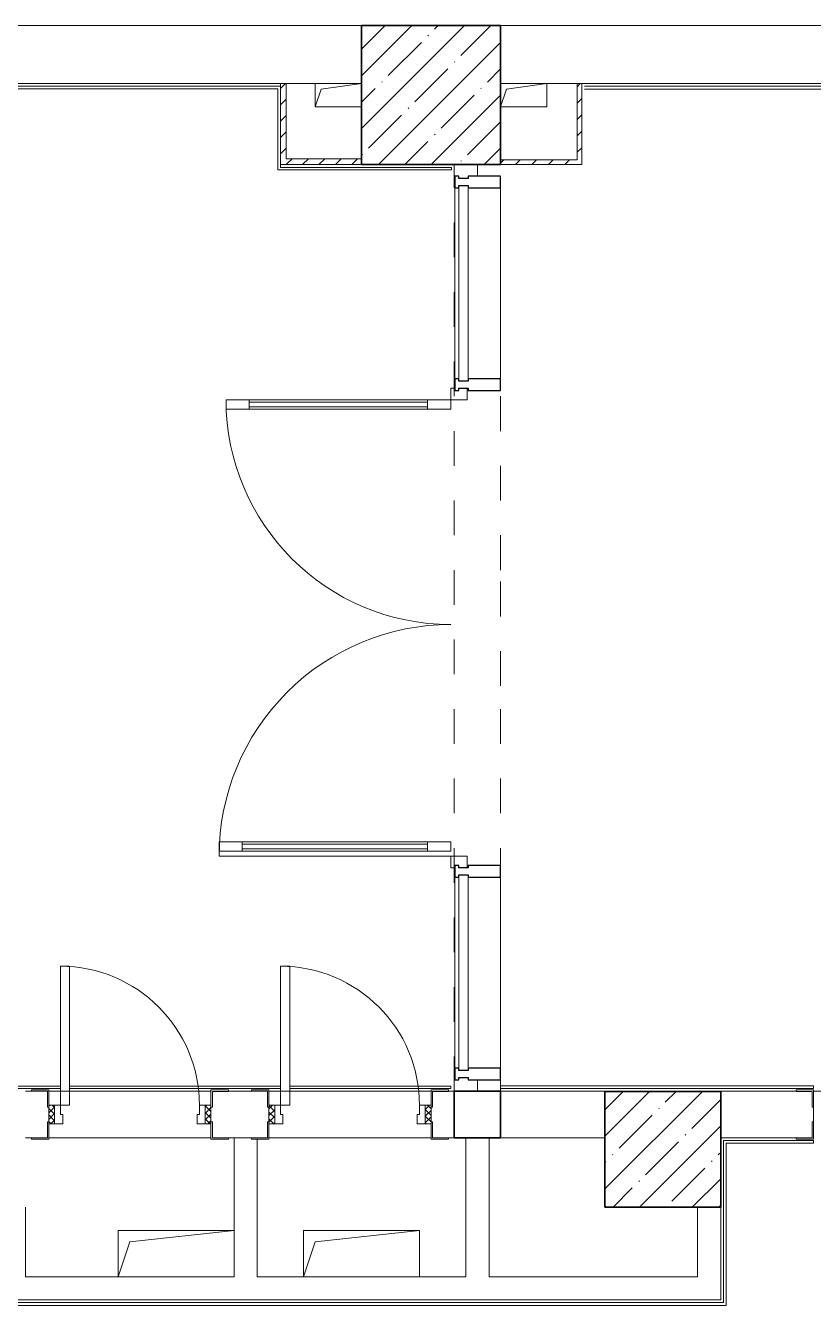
# Model space of a CAD drawing. Header units: millimetres. Extents: x 5993 to 95364, y 94667 to 143522.
# Drawn here: x 44037.9 to 44314.7, y 119165.9 to 119615.5 of the extents above; entities that cross this region are included whole.
import ezdxf

# ---------------------------------------------------------------- set-up
doc = ezdxf.new("R2010")
doc.units = ezdxf.units.MM
doc.linetypes.add('200_ШТРИХ_ш1п0_6_', pattern=[160, 100, -60])
doc.linetypes.add('Штрих короткий', pattern=[300, 150, -150])
for name, color, linetype, lineweight in [('0-2', 7, 'Continuous', 9), ('Двери', 7, 'Continuous', 9), ('Импосты витража', 7, 'Continuous', 9), ('Импосты витража-1', 7, 'Continuous', 25), ('Каркас_Импост', 7, 'Continuous', 13), ('Каркас_Импост-1', 7, 'Continuous', 9), ('Несущие колонны', 7, 'Continuous', 9), ('Несущие колонны-1', 7, 'Continuous', 35), ('Обобщенные модели', 7, 'Continuous', 9), ('Общие ребра', 7, 'Continuous', 9), ('Остекление-1', 7, 'Continuous', 9), ('Открывание-1', 7, 'Continuous', 9), ('Панель', 7, 'Continuous', 13), ('Перекрытия', 7, 'Continuous', 9), ('Перемычка-1', 7, 'Штрих короткий', 9), ('Перемычка_Пунктирные линии-1', 7, '200_ШТРИХ_ш1п0_6_', 9), ('Стены', 7, 'Continuous', 9), ('Стены-1', 7, 'Continuous', 13), ('Элементы узлов', 7, 'Continuous', 9)]:
    doc.layers.add(name, color=color, linetype=linetype, lineweight=lineweight)
doc.layers.add('Штриховка разреза-4', color=7, linetype='Continuous', lineweight=5, true_color=0x0080ff)
doc.layers.add('Штриховка разреза-6', color=1, linetype='Continuous', lineweight=5, true_color=0xff0000)
pattern_1 = [(135, (1951.41, 164.685), (-14.14214, -14.14214), []), (225, (1951.41, 164.685), (14.14214, -14.14214), [])]
pattern_2 = [(45, (-171.384, 164.685), (-14.1421, 14.1421), []), (135, (-171.384, 164.685), (-14.1421, -14.1421), [])]

# ---------------------------------------------------------------- blocks, each defined once
blk = doc.blocks.new('BSC_Колонна _Прямоугольная - 500х500-V41-АИ2_01_План напольных покрытий и плинтусов 1го этажа _Часть 1_')
at = {"layer": 'Несущие колонны'}
h = blk.add_hatch(dxfattribs=at)
h.set_pattern_fill('FP_53', color=256, style=0, pattern_type=2)
h.set_pattern_definition([(45, (-32300, -64750), (-114.04925, 114.04925), []), (45, (-32185.95, -64750), (-114.04925, 114.04925), [201.613, -40.323, 3.353, -36.97])])
h.paths.add_polyline_path([(-250, -250), (250, -250), (250, 250), (-250, 250)], flags=0)
at = {"layer": 'Несущие колонны-1'}
for p, q in [((250, 250), (-250, 250)), ((-250, 250), (-250, -250)), ((250, -250), (250, 250)), ((-250, -250), (250, -250))]:
    blk.add_line(p, q, dxfattribs=at)
blk = doc.blocks.new('BSC_Колонна _Прямоугольная - 600х600-V45-АИ2_01_План напольных покрытий и плинтусов 1го этажа _Часть 1_')
at = {"layer": 'Несущие колонны'}
h = blk.add_hatch(dxfattribs=at)
h.set_pattern_fill('FP_66', color=256, style=0, pattern_type=2)
h.set_pattern_definition([(45, (-31300, -69300), (-114.04925, 114.04925), []), (45, (-31185.95, -69300), (-114.04925, 114.04925), [201.613, -40.323, 3.353, -36.97])])
h.paths.add_polyline_path([(-300, -300), (300, -300), (300, 300), (-300, 300), (-300, 142.3)], flags=0)
at = {"layer": 'Несущие колонны-1'}
for p, q in [((300, 300), (-300, 300)), ((-300, 300), (-300, -300)), ((300, -300), (300, 300)), ((-300, -300), (300, -300))]:
    blk.add_line(p, q, dxfattribs=at)
blk = doc.blocks.new('Дверь_СКБ_1Ст_Внутренняя_ШЕР - СОШ_Д-1__Дв_700x1800h_Технический шкаф ЭОМ и СС_EI30-35204774-АИ2_01_План напольных покрытий и плинтусов 1го этажа _Часть 1_')
at = {"layer": 'Двери'}
h = blk.add_hatch(dxfattribs=at)
h.set_pattern_fill('FP_174', color=256, style=0, pattern_type=2)
h.set_pattern_definition(pattern_1)
h.paths.add_polyline_path([(337.5, -40), (362.5, -40), (362.5, 40), (337.5, 40), (337.5, -31)], flags=0)
at = {"layer": 'Каркас_Импост-1'}
h = blk.add_hatch(dxfattribs=at)
h.set_pattern_fill('FP_175', color=256, style=0, pattern_type=2)
h.set_pattern_definition(pattern_2)
h.paths.add_polyline_path([(-312.5, -40), (-312.5, 40), (-337.5, 40), (-337.5, -40)], flags=0)
at = {"layer": 'Каркас_Импост'}
for p, q in [((-312.5, 40), (-337.5, 40)), ((-337.5, 31), (-337.5, -31)), ((-287.5, 40), (-312.5, 40)), ((-312.5, 40), (-312.5, -40)), ((-312.5, -40), (-312.5, 40)), ((-287.5, 0), (-287.5, 40)), ((-277.5, 0), (-287.5, 0)), ((-277.5, -40), (-277.5, 0)), ((312.5, 0), (302.5, 0)), ((302.5, 0), (302.5, -40)), ((312.5, 40), (312.5, 0)), ((337.5, 40), (312.5, 40)), ((337.5, -40), (337.5, 40)), ((362.5, 40), (337.5, 40)), ((337.5, 40), (337.5, -40)), ((362.5, -31), (362.5, 31)), ((-337.5, -40), (-312.5, -40)), ((-312.5, -40), (-277.5, -40)), ((302.5, -40), (337.5, -40)), ((337.5, -40), (362.5, -40))]:
    blk.add_line(p, q, dxfattribs=at)
at = {"layer": 'Открывание-1'}
blk.add_arc((-287.5, 40), 600, 360, 90, dxfattribs=at)
at = {"layer": 'Панель'}
for p, q in [((-287.5, 640), (-287.5, 40)), ((-247.5, 640), (-287.5, 640)), ((-247.5, 40), (-247.5, 640)), ((-287.5, 40), (-247.5, 40))]:
    blk.add_line(p, q, dxfattribs=at)
blk = doc.blocks.new('Дверь_СКБ_1Ст_Внутренняя_ШЕР - СОШ_Д-1__Дв_700x1800h_Технический шкаф ЭОМ и СС_EI30-27926874-АИ2_01_План напольных покрытий и плинтусов 1го этажа _Часть 1_')
at = {"layer": 'Двери'}
h = blk.add_hatch(dxfattribs=at)
h.set_pattern_fill('FP_174', color=256, style=0, pattern_type=2)
h.set_pattern_definition(pattern_1)
h.paths.add_polyline_path([(362.5, -40), (362.5, 40), (337.5, 40), (337.5, -40)], flags=0)
at = {"layer": 'Каркас_Импост-1'}
h = blk.add_hatch(dxfattribs=at)
h.set_pattern_fill('FP_175', color=256, style=0, pattern_type=2)
h.set_pattern_definition(pattern_2)
h.paths.add_polyline_path([(-312.5, -40), (-312.5, 40), (-337.5, 40), (-337.5, -40)], flags=0)
at = {"layer": 'Каркас_Импост'}
for p, q in [((-312.5, 40), (-337.5, 40)), ((-337.5, 31), (-337.5, -31)), ((-287.5, 40), (-312.5, 40)), ((-312.5, 40), (-312.5, -40)), ((-312.5, -40), (-312.5, 40)), ((-287.5, 0), (-287.5, 40)), ((-277.5, 0), (-287.5, 0)), ((-277.5, -40), (-277.5, 0)), ((312.5, 0), (302.5, 0)), ((302.5, 0), (302.5, -40)), ((312.5, 40), (312.5, 0)), ((337.5, 40), (312.5, 40)), ((337.5, -40), (337.5, 40)), ((362.5, 40), (337.5, 40)), ((337.5, 40), (337.5, -40)), ((362.5, -31), (362.5, 31)), ((-337.5, -40), (-312.5, -40)), ((-312.5, -40), (-277.5, -40)), ((302.5, -40), (337.5, -40)), ((337.5, -40), (362.5, -40))]:
    blk.add_line(p, q, dxfattribs=at)
at = {"layer": 'Открывание-1'}
blk.add_arc((-287.5, 40), 600, 360, 90, dxfattribs=at)
at = {"layer": 'Панель'}
for p, q in [((-287.5, 640), (-287.5, 40)), ((-247.5, 640), (-287.5, 640)), ((-247.5, 40), (-247.5, 640)), ((-287.5, 40), (-247.5, 40))]:
    blk.add_line(p, q, dxfattribs=at)
blk = doc.blocks.new('Фахверк_СКБ_Уголок - 200_4010-27904266-АИ2_01_План напольных покрытий и плинтусов 1го этажа _Часть 1_')
at = {"layer": 'Обобщенные модели'}
for p, q in [((125, 156), (50, 156)), ((50, 156), (50, 150)), ((50, 150), (119, 150)), ((119, 150), (119, 81)), ((125, 81), (125, 156)), ((119, 81), (125, 81)), ((125, 19), (119, 19)), ((119, 19), (119, -50)), ((125, -56), (125, 19)), ((119, -50), (50, -50)), ((50, -50), (50, -56)), ((50, -56), (125, -56))]:
    blk.add_line(p, q, dxfattribs=at)
blk = doc.blocks.new('Фахверк_СКБ_Уголок - 200_4010_1-27904896-АИ2_01_План напольных покрытий и плинтусов 1го этажа _Часть 1_')
at = {"layer": 'Обобщенные модели'}
for p, q in [((200, 156), (125, 156)), ((125, 156), (125, 81)), ((131, 81), (131, 150)), ((131, 150), (200, 150)), ((200, 150), (200, 156)), ((125, 81), (131, 81)), ((131, 19), (125, 19)), ((125, 19), (125, -56)), ((131, -50), (131, 19)), ((200, -50), (131, -50)), ((200, -56), (200, -50)), ((125, -56), (200, -56))]:
    blk.add_line(p, q, dxfattribs=at)
blk = doc.blocks.new('Фахверк_СКБ_Уголок - 200_4010-27904286-АИ2_01_План напольных покрытий и плинтусов 1го этажа _Часть 1_')
at = {"layer": 'Обобщенные модели'}
for p, q in [((200, 156), (125, 156)), ((125, 156), (125, 81)), ((131, 81), (131, 150)), ((131, 150), (200, 150)), ((200, 150), (200, 156)), ((125, 81), (131, 81)), ((131, 19), (125, 19)), ((125, 19), (125, -56)), ((131, -50), (131, 19)), ((200, -50), (131, -50)), ((200, -56), (200, -50)), ((125, -56), (200, -56))]:
    blk.add_line(p, q, dxfattribs=at)
blk = doc.blocks.new('Дверь_Витражная_СКБ_2Ст2 - ДВВ_ДАО_СОШ_Коридор_отсек-35586415-АИ2_01_План напольных покрытий и плинтусов 1го этажа _Часть 1_')
at = {"layer": 'Двери'}
for p, q in [((-985, -1005), (-985, -35)), ((985, -1035), (985, -35))]:
    blk.add_line(p, q, dxfattribs=at)
for centre, radius, start, end in [((-985, -35), 970, 270, 0), ((985, -35), 1000, 180, 270)]:
    blk.add_arc(centre, radius, start, end, dxfattribs=at)
at = {"layer": 'Элементы узлов'}
for p, q in [((-1035, 35), (-985, 35)), ((-985, 35), (-1035, 35)), ((-985, 35), (-985, -35)), ((-985, -35), (-985, 35)), ((1035, 35), (985, 35)), ((985, 35), (985, -35)), ((1035, 35), (985, 35)), ((985, 35), (985, -35)), ((-1035, -35), (-1035, -17)), ((-1035, -17), (-1035, -35)), ((-985, -35), (-1035, -35)), ((-1035, -35), (-985, -35)), ((-945, -35), (-985, -35)), ((-985, -1005), (-985, -35)), ((-945, -35), (-985, -35)), ((-985, -35), (-985, -1005)), ((-945, -1005), (-945, -35)), ((-945, -1005), (-945, -35)), ((923, -35), (963, -35)), ((923, -1035), (923, -35)), ((923, -35), (923, -1035)), ((963, -35), (923, -35)), ((963, -1035), (963, -35)), ((963, -1035), (963, -35)), ((985, -35), (1035, -35)), ((985, -35), (1035, -35)), ((1035, -35), (1035, -17)), ((1035, -35), (1035, -17)), ((-985, -135), (-945, -135)), ((-975, -905), (-975, -135)), ((-955, -905), (-955, -135)), ((963, -135), (923, -135)), ((933, -935), (933, -135)), ((953, -935), (953, -135)), ((-985, -905), (-945, -905)), ((963, -935), (923, -935)), ((-985, -1005), (-945, -1005)), ((-985, -1005), (-945, -1005)), ((963, -1035), (923, -1035)), ((923, -1035), (963, -1035))]:
    blk.add_line(p, q, dxfattribs=at)
blk = doc.blocks.new('PNS_Панель прямоугольная2 - Нр_Стекло - 40мм-26940512-АИ2_01_План напольных покрытий и плинтусов 1го этажа _Часть 1_')
at = {"layer": 'Остекление-1'}
for p, q in [((-412.5, 40), (412.5, 40)), ((-422.5, 0), (422.5, 0)), ((412.5, 0), (-412.5, 0))]:
    blk.add_line(p, q, dxfattribs=at)
blk = doc.blocks.new('Прямоугольный импост - Импост структурный с накладкой - 180мм-26944798-АИ2_01_План напольных покрытий и плинтусов 1го этажа _Часть 1_')
at = {"layer": 'Импосты витража-1'}
for p, q in [((-25, 0), (-25, 17)), ((-25, 17), (25, 17)), ((-15, 0), (-25, 0)), ((-15, -40), (-15, 0)), ((25, 0), (15, 0)), ((15, 0), (15, -40)), ((25, 17), (25, 0)), ((-25, -180), (-25, -40)), ((-25, -40), (-15, -40)), ((15, -40), (25, -40)), ((25, -40), (25, -180)), ((25, -180), (-25, -180))]:
    blk.add_line(p, q, dxfattribs=at)
blk = doc.blocks.new('Прямоугольный импост - Импост структурный с накладкой - 180мм-23818297-АИ2_01_План напольных покрытий и плинтусов 1го этажа _Часть 1_')
at = {"layer": 'Импосты витража'}
for p, q in [((31403, 65100), (31403, 65925)), ((31600, 65100), (31600, 65925))]:
    blk.add_line(p, q, dxfattribs=at)
blk = doc.blocks.new('Прямоугольный импост - Импост структурный с накладкой - 180мм-26943387-АИ2_01_План напольных покрытий и плинтусов 1го этажа _Часть 1_')
at = {"layer": 'Импосты витража-1'}
for p, q in [((-25, 0), (-25, 17)), ((-25, 17), (25, 17)), ((-15, 0), (-25, 0)), ((-15, -40), (-15, 0)), ((25, 0), (15, 0)), ((15, 0), (15, -40)), ((25, 17), (25, 0)), ((-25, -180), (-25, -40)), ((-25, -40), (-15, -40)), ((15, -40), (25, -40)), ((25, -40), (25, -180)), ((25, -180), (-25, -180))]:
    blk.add_line(p, q, dxfattribs=at)
blk = doc.blocks.new('АР_Перемычка - АР_Перемычка-35205351-АИ2_01_План напольных покрытий и плинтусов 1го этажа _Часть 1_')
at = {"layer": 'Обобщенные модели'}
blk.add_line((0, -100), (9, -100), dxfattribs=at)
at = {"layer": 'Перемычка_Пунктирные линии-1'}
for p, q in [((0, 100), (700, 100)), ((0, -31), (0, 31)), ((700, 31), (700, -31)), ((0, -100), (700, -100))]:
    blk.add_line(p, q, dxfattribs=at)
blk = doc.blocks.new('АР_Перемычка - АР_Перемычка-27927451-АИ2_01_План напольных покрытий и плинтусов 1го этажа _Часть 1_')
at = {"layer": 'Обобщенные модели'}
blk.add_line((0, -100), (9, -100), dxfattribs=at)
at = {"layer": 'Перемычка_Пунктирные линии-1'}
for p, q in [((0, 100), (700, 100)), ((0, -31), (0, 31)), ((700, 31), (700, -31)), ((0, -100), (700, -100))]:
    blk.add_line(p, q, dxfattribs=at)
blk = doc.blocks.new('AR_Отверстие прямоугольное _в плите_ - AR_Отверстие прямоугольное _в плите_-30229432-АИ2_01_План напольных покрытий и плинтусов 1го этажа _Часть 1_')
at = {"layer": 'Обобщенные модели'}
for p, q in [((250, 100), (-250, 100)), ((-250, 100), (-250, -100)), ((-200, 50), (250, 100)), ((-250, -100), (-200, 50))]:
    blk.add_line(p, q, dxfattribs=at)
blk = doc.blocks.new('AR_Отверстие прямоугольное _в плите_ - AR_Отверстие прямоугольное _в плите_-V214-АИ2_01_План напольных покрытий и плинтусов 1го этажа _Часть 1_')
at = {"layer": 'Обобщенные модели'}
for p, q in [((250, 100), (-250, 100)), ((-250, 100), (-250, -100)), ((-200, 50), (250, 100)), ((250, -100), (250, 100)), ((-250, -100), (-200, 50))]:
    blk.add_line(p, q, dxfattribs=at)
blk = doc.blocks.new('AR_Отверстие прямоугольное _в плите_ - AR_Отверстие прямоугольное _в плите_-V263-АИ2_01_План напольных покрытий и плинтусов 1го этажа _Часть 1_')
at = {"layer": 'Обобщенные модели'}
for p, q in [((-100, 50), (-100, -50)), ((-100, -50), (-75, 25)), ((-75, 25), (100, 50)), ((-100, -50), (100, -50))]:
    blk.add_line(p, q, dxfattribs=at)
blk = doc.blocks.new('AR_Отверстие прямоугольное _в плите_ - AR_Отверстие прямоугольное _в плите_-V242-АИ2_01_План напольных покрытий и плинтусов 1го этажа _Часть 1_')
at = {"layer": 'Обобщенные модели'}
for p, q in [((-100, -50), (-75, 25)), ((-75, 25), (100, 50)), ((100, -50), (100, 50)), ((-100, -50), (100, -50))]:
    blk.add_line(p, q, dxfattribs=at)
blk = doc.blocks.new('BSC_Колонна _Прямоугольная1 - 200х200 _металл_-35201515-АИ2_01_План напольных покрытий и плинтусов 1го этажа _Часть 1_')
at = {"layer": 'Несущие колонны-1'}
for p, q in [((100, 100), (-100, 100)), ((-100, 100), (-100, -100)), ((100, -100), (100, 100)), ((-100, -100), (100, -100))]:
    blk.add_line(p, q, dxfattribs=at)
blk = doc.blocks.new('Проем_Дверь_Прямоугольный - 4000х2800h_витражные проемы-35291955-АИ2_01_План напольных покрытий и плинтусов 1го этажа _Часть 1_')
at = {"layer": 'Перемычка-1'}
for p, q in [((-250, 100), (-2000, 100)), ((250, 100), (-250, 100)), ((2000, 100), (250, 100)), ((2000, -100), (-2000, -100))]:
    blk.add_line(p, q, dxfattribs=at)

msp = doc.modelspace()

# ---------------------------------------------------------------- linework, layer by layer
at = {"layer": 'Общие ребра'}
msp.add_line((44117.27, 119224.8), (44111.16, 119224.8), dxfattribs=at)
at = {"layer": 'Перекрытия'}
for p, q in [((44196.63, 119566.66), (44196.63, 119562.59)), ((44196.63, 119245.15), (44196.63, 119241.08)), ((44453.02, 119241.08), (44314.65, 119241.08))]:
    msp.add_line(p, q, dxfattribs=at)
at = {"layer": 'Стены'}
for p, q in [((43913.54, 119594.17), (44127.44, 119594.17)), ((44126.55, 119593.28), (43913.54, 119593.28)), ((44126.55, 119564.79), (44126.55, 119593.28)), ((44234.23, 119594.17), (44411.35, 119594.17)), ((44410.37, 119593.2), (44234.23, 119593.2)), ((44127.44, 119566.66), (44127.44, 119565.69)), ((44127.44, 119565.69), (44187.51, 119565.69)), ((44187.51, 119564.79), (44187.51, 119565.69)), ((44187.51, 119564.79), (44126.55, 119564.79)), ((43939.42, 119242.95), (44050.12, 119242.95)), ((44050.12, 119242.06), (43939.42, 119242.06)), ((44053.37, 119242.95), (44127.44, 119242.95)), ((44127.44, 119242.06), (44053.37, 119242.06)), ((44130.7, 119242.95), (44187.27, 119242.95)), ((44187.27, 119242.06), (44130.7, 119242.06)), ((44187.27, 119242.06), (44187.27, 119242.95)), ((44204.77, 119243.03), (44314.65, 119243.03)), ((44204.77, 119242.06), (44204.77, 119243.03)), ((44314.65, 119242.06), (44204.77, 119242.06)), ((44314.65, 119242.06), (44314.65, 119243.03)), ((44046.05, 119241.08), (44050.12, 119241.08)), ((44053.37, 119241.08), (44103.02, 119241.08)), ((44123.37, 119241.08), (44127.44, 119241.08)), ((44130.7, 119241.08), (44180.35, 119241.08)), ((44103.02, 119224.8), (44046.05, 119224.8)), ((44180.35, 119224.8), (44123.37, 119224.8)), ((44283.07, 119223.82), (44314.65, 119223.82)), ((44283.07, 119166.85), (44283.07, 119223.82)), ((44314.65, 119222.85), (44314.65, 119223.82)), ((44314.65, 119222.85), (44284.05, 119222.85)), ((44284.05, 119222.85), (44284.05, 119165.87)), ((44284.05, 119165.87), (43779.31, 119165.87)), ((43780.37, 119166.85), (44283.07, 119166.85))]:
    msp.add_line(p, q, dxfattribs=at)
at = {"layer": 'Стены-1'}
for p, q in [((44155.93, 119615.5), (43918.26, 119615.5)), ((44412.33, 119615.5), (44204.77, 119615.5)), ((43918.26, 119595.15), (44155.93, 119595.15)), ((44129.48, 119595.15), (44127.44, 119595.15)), ((44127.44, 119595.15), (44127.44, 119566.66)), ((44129.48, 119568.7), (44129.48, 119595.15)), ((44204.77, 119595.15), (44412.33, 119595.15)), ((44233.26, 119595.15), (44231.63, 119595.15)), ((44231.63, 119595.15), (44231.63, 119568.29)), ((44233.26, 119566.66), (44233.26, 119595.15)), ((44127.44, 119566.66), (44155.93, 119566.66)), ((44155.93, 119568.7), (44129.48, 119568.7)), ((44231.63, 119568.29), (44204.77, 119568.29)), ((44204.77, 119566.66), (44233.26, 119566.66)), ((44039.94, 119241.08), (44037.91, 119241.08)), ((44117.27, 119241.08), (44109.13, 119241.08)), ((44188.49, 119241.08), (44186.45, 119241.08)), ((44241.4, 119241.08), (44204.77, 119241.08)), ((44308.55, 119241.08), (44282.09, 119241.08)), ((44314.65, 119230.42), (44314.65, 119235.46)), ((44037.91, 119224.8), (44039.94, 119224.8)), ((44109.13, 119224.8), (44111.16, 119224.8)), ((44111.16, 119224.8), (44111.16, 119175.96)), ((44119.3, 119175.96), (44119.3, 119224.31)), ((44186.45, 119224.8), (44188.49, 119224.8)), ((44192.56, 119224.8), (44192.56, 119175.96)), ((44200.7, 119175.96), (44200.7, 119224.8)), ((44204.77, 119224.8), (44241.4, 119224.8)), ((44282.09, 119224.8), (44308.55, 119224.8)), ((44037.91, 119175.96), (44037.91, 119200.38)), ((44273.95, 119200.38), (44273.95, 119175.96)), ((44282.09, 119175.96), (44282.09, 119200.38)), ((44111.16, 119175.96), (44037.91, 119175.96)), ((44192.56, 119175.96), (44119.3, 119175.96)), ((44273.95, 119175.96), (44200.7, 119175.96)), ((44282.09, 119167.82), (44282.09, 119175.96)), ((43849.07, 119167.82), (44282.09, 119167.82))]:
    msp.add_line(p, q, dxfattribs=at)
at = {"layer": 'Штриховка разреза-4'}
for p, q in [((44231.63, 119594.01), (44232.77, 119595.15)), ((44231.63, 119588.25), (44233.26, 119589.88)), ((44231.63, 119582.5), (44233.26, 119584.12)), ((44231.63, 119576.74), (44233.26, 119578.37)), ((44231.63, 119570.98), (44233.26, 119572.61)), ((44204.77, 119567.15), (44205.91, 119568.29)), ((44210.04, 119566.66), (44211.67, 119568.29)), ((44215.79, 119566.66), (44217.42, 119568.29)), ((44221.55, 119566.66), (44223.18, 119568.29)), ((44227.31, 119566.66), (44228.93, 119568.29)), ((44233.06, 119566.66), (44233.26, 119566.86))]:
    msp.add_line(p, q, dxfattribs=at)
at = {"layer": 'Штриховка разреза-6'}
for p, q in [((44127.44, 119593.42), (44129.17, 119595.15)), ((44127.44, 119587.66), (44129.48, 119589.7)), ((44127.44, 119581.91), (44129.48, 119583.94)), ((44127.44, 119576.15), (44129.48, 119578.19)), ((44127.44, 119570.4), (44129.48, 119572.43)), ((44129.46, 119566.66), (44131.5, 119568.7)), ((44135.22, 119566.66), (44137.25, 119568.7)), ((44140.97, 119566.66), (44143.01, 119568.7)), ((44146.73, 119566.66), (44148.76, 119568.7)), ((44152.48, 119566.66), (44154.52, 119568.7))]:
    msp.add_line(p, q, dxfattribs=at)

# ---------------------------------------------------------------- block references
at = {"layer": '0-2', "xscale": 0.08139549610658335, "yscale": 0.08139549610658335, "zscale": 0.08139549610658335}
for name, p in [('BSC_Колонна _Прямоугольная - 600х600-V45-АИ2_01_План напольных покрытий и плинтусов 1го этажа _Часть 1_', (44180.35, 119591.08)), ('AR_Отверстие прямоугольное _в плите_ - AR_Отверстие прямоугольное _в плите_-V263-АИ2_01_План напольных покрытий и плинтусов 1го этажа _Часть 1_', (44147.79, 119591.08)), ('AR_Отверстие прямоугольное _в плите_ - AR_Отверстие прямоугольное _в плите_-V242-АИ2_01_План напольных покрытий и плинтусов 1го этажа _Часть 1_', (44212.91, 119591.08)), ('Прямоугольный импост - Импост структурный с накладкой - 180мм-23818297-АИ2_01_План напольных покрытий и плинтусов 1го этажа _Часть 1_', (41632.67, 114192.52)), ('Прямоугольный импост - Импост структурный с накладкой - 180мм-23818297-АИ2_01_План напольных покрытий и плинтусов 1го этажа _Часть 1_', (41632.67, 113950.37)), ('Дверь_СКБ_1Ст_Внутренняя_ШЕР - СОШ_Д-1__Дв_700x1800h_Технический шкаф ЭОМ и СС_EI30-27926874-АИ2_01_План напольных покрытий и плинтусов 1го этажа _Часть 1_', (44073.52, 119232.94)), ('Дверь_СКБ_1Ст_Внутренняя_ШЕР - СОШ_Д-1__Дв_700x1800h_Технический шкаф ЭОМ и СС_EI30-35204774-АИ2_01_План напольных покрытий и плинтусов 1го этажа _Часть 1_', (44150.84, 119232.94)), ('Фахверк_СКБ_Уголок - 200_4010-27904286-АИ2_01_План напольных покрытий и плинтусов 1го этажа _Часть 1_', (44092.85, 119228.87)), ('Фахверк_СКБ_Уголок - 200_4010_1-27904896-АИ2_01_План напольных покрытий и плинтусов 1го этажа _Часть 1_', (44170.18, 119228.87)), ('Фахверк_СКБ_Уголок - 200_4010-27904266-АИ2_01_План напольных покрытий и плинтусов 1го этажа _Часть 1_', (44304.48, 119228.87)), ('АР_Перемычка - АР_Перемычка-27927451-АИ2_01_План напольных покрытий и плинтусов 1го этажа _Часть 1_', (44046.05, 119232.94)), ('АР_Перемычка - АР_Перемычка-35205351-АИ2_01_План напольных покрытий и плинтусов 1го этажа _Часть 1_', (44123.37, 119232.94)), ('BSC_Колонна _Прямоугольная - 500х500-V41-АИ2_01_План напольных покрытий и плинтусов 1го этажа _Часть 1_', (44261.74, 119220.73)), ('AR_Отверстие прямоугольное _в плите_ - AR_Отверстие прямоугольное _в плите_-30229432-АИ2_01_План напольных покрытий и плинтусов 1го этажа _Часть 1_', (44090.81, 119184.1)), ('AR_Отверстие прямоугольное _в плите_ - AR_Отверстие прямоугольное _в плите_-V214-АИ2_01_План напольных покрытий и плинтусов 1го этажа _Часть 1_', (44155.93, 119184.1))]:
    msp.add_blockref(name, p, dxfattribs=at)
for name, p, rotation in [('Проем_Дверь_Прямоугольный - 4000х2800h_витражные проемы-35291955-АИ2_01_План напольных покрытий и плинтусов 1го этажа _Часть 1_', (44196.63, 119403.87), 269.9999999999999), ('PNS_Панель прямоугольная2 - Нр_Стекло - 40мм-26940512-АИ2_01_План напольных покрытий и плинтусов 1го этажа _Часть 1_', (44190.12, 119524.95), 269.9999999999994), ('Дверь_Витражная_СКБ_2Ст2 - ДВВ_ДАО_СОШ_Коридор_отсек-35586415-АИ2_01_План напольных покрытий и плинтусов 1го этажа _Часть 1_', (44190.12, 119403.87), 269.9999999999994), ('PNS_Панель прямоугольная2 - Нр_Стекло - 40мм-26940512-АИ2_01_План напольных покрытий и плинтусов 1го этажа _Часть 1_', (44190.12, 119282.8), 269.9999999999994), ('Фахверк_СКБ_Уголок - 200_4010_1-27904896-АИ2_01_План напольных покрытий и плинтусов 1го этажа _Часть 1_', (44056.22, 119237.01), 180), ('Фахверк_СКБ_Уголок - 200_4010_1-27904896-АИ2_01_План напольных покрытий и плинтусов 1го этажа _Часть 1_', (44133.55, 119237.01), 180), ('BSC_Колонна _Прямоугольная1 - 200х200 _металл_-35201515-АИ2_01_План напольных покрытий и плинтусов 1го этажа _Часть 1_', (44196.63, 119232.94), 270.0000000000001)]:
    msp.add_blockref(name, p, dxfattribs=dict(at, rotation=rotation))
at = {"layer": '0-2', "extrusion": (0, 0, -1), "xscale": 0.08139549610658335, "yscale": 0.08139549610658335, "zscale": 0.08139549610658335, "rotation": 270.0000000000007}
for name, p in [('Прямоугольный импост - Импост структурный с накладкой - 180мм-26943387-АИ2_01_План напольных покрытий и плинтусов 1го этажа _Часть 1_', (-44190.12, 119560.56)), ('Прямоугольный импост - Импост структурный с накладкой - 180мм-26944798-АИ2_01_План напольных покрытий и плинтусов 1го этажа _Часть 1_', (-44190.12, 119489.34)), ('Прямоугольный импост - Импост структурный с накладкой - 180мм-26944798-АИ2_01_План напольных покрытий и плинтусов 1го этажа _Часть 1_', (-44190.12, 119318.41)), ('Прямоугольный импост - Импост структурный с накладкой - 180мм-26943387-АИ2_01_План напольных покрытий и плинтусов 1го этажа _Часть 1_', (-44190.12, 119247.19))]:
    msp.add_blockref(name, p, dxfattribs=at)

doc.saveas('drawing.dxf')
